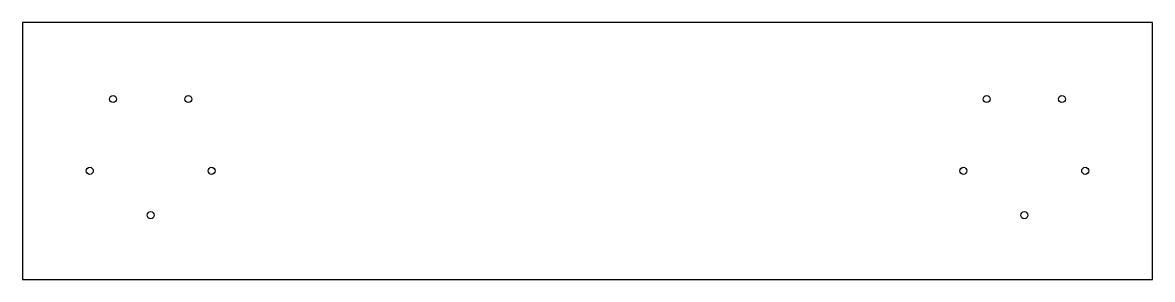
# Model space of a CAD drawing. Header units: millimetres. Extents: x -200 to 682, y -100 to 100.
import ezdxf

# ---------------------------------------------------------------- set-up
doc = ezdxf.new("R2010")
doc.units = ezdxf.units.MM
doc.layers.get('0').update_dxf_attribs({"linetype": 'CONTINUOUS'})

msp = doc.modelspace()

# ---------------------------------------------------------------- linework, layer by layer
msp.add_lwpolyline([(682, 100), (-200, 100), (-200, -100), (682, -100)], close=True)
for centre in [(-129.39, 40.45), (-70.61, 40.45), (552.61, 40.45), (611.39, 40.45), (-147.55, -15.45), (-52.45, -15.45), (534.45, -15.45), (629.55, -15.45), (-100, -50), (582, -50)]:
    msp.add_circle(centre, 2.75)

doc.saveas('drawing.dxf')
